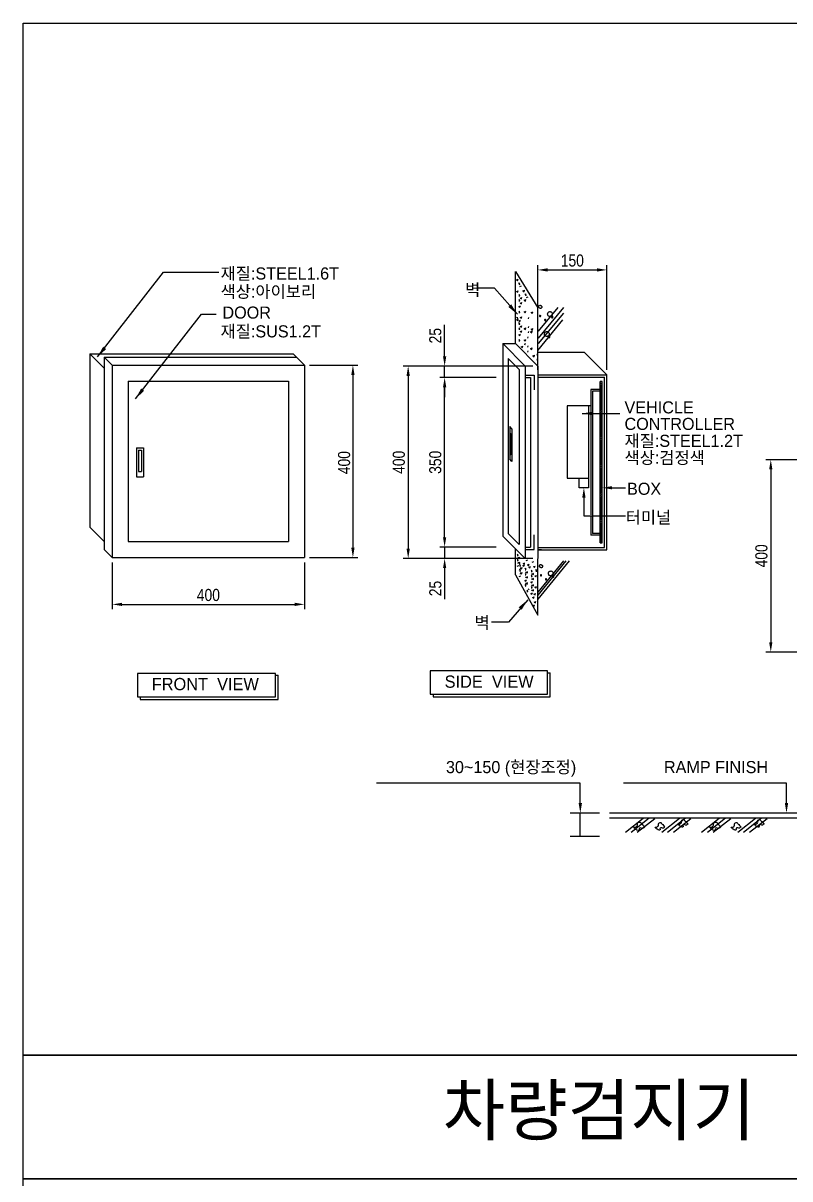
# Model space of a CAD drawing. Header units: millimetres. Extents: x 29838256 to 30236675, y -914750 to -833241.
# Drawn here: x 29849747 to 29857375, y -860019 to -848529 of the extents above; entities that cross this region are included whole.
import ezdxf
from ezdxf.enums import TextEntityAlignment as Align

# ---------------------------------------------------------------- set-up
doc = ezdxf.new("R2010")
doc.units = ezdxf.units.MM
doc.header["$LTSCALE"] = 600
doc.header["$MEASUREMENT"] = 0
for name, color, linetype in [('DR SYM', 6, 'CONTINUOUS'), ('PARKING', 7, 'CONTINUOUS'), ('주차관제', 2, 'CONTINUOUS')]:
    doc.layers.add(name, color=color, linetype=linetype)
doc.styles.add('1', font='HANDotum.ttf')
doc.styles.add('GHD', font='swissc.ttf')
doc.styles.add('IBS', font='malgun_0.ttf')

# ---------------------------------------------------------------- blocks, each defined once
blk = doc.blocks.new('a4q345')
at = {"layer": '주차관제'}
for points in [[(1611711, -29134), (1629092, -29134), (1629092, -44653), (1611711, -44653)], [(1611711, -44653), (1629092, -44653), (1629092, -46515), (1611711, -46515)]]:
    blk.add_lwpolyline(points, close=True, dxfattribs=at)

msp = doc.modelspace()

# ---------------------------------------------------------------- linework, layer by layer
at = {"layer": 'DR SYM', "color": 0}
for p, q in [((29850487.9, -851847.4), (29851142.5, -851005.5)), ((29851142.5, -851005.5), (29851695, -851005.5)), ((29854644.4, -850999.1), (29854867.4, -851359.1)), ((29854644.4, -851715.5), (29854644.4, -850999.1)), ((29854867.4, -851976.3), (29854867.4, -850933.6)), ((29854964.7, -850982.3), (29855457.5, -850982.3)), ((29855554.7, -851976.3), (29855554.7, -850933.6)), ((29854654.7, -851081.7), (29854671.2, -851075.3)), ((29854654.7, -851081.7), (29854666.4, -851089.6)), ((29854666.4, -851089.6), (29854671.2, -851075.3)), ((29854677.4, -851119.4), (29854684.4, -851111.1)), ((29854677.4, -851125), (29854687.2, -851125.9)), ((29854687.2, -851125.9), (29854684.4, -851111.1)), ((29854438.1, -851164.6), (29854270.9, -851164.6)), ((29854663.9, -851423.6), (29854438.1, -851164.6)), ((29854656.9, -851196), (29854673.4, -851189.7)), ((29854656.9, -851196), (29854668.6, -851203.9)), ((29854668.6, -851203.9), (29854673.4, -851189.7)), ((29854679.6, -851233.8), (29854686.7, -851225.4)), ((29854679.6, -851239.3), (29854689.4, -851240.2)), ((29854689.4, -851240.2), (29854686.6, -851225.4)), ((29854689.9, -851148), (29854706.4, -851141.6)), ((29854718.5, -851191.6), (29854735, -851185.3)), ((29854718.5, -851191.6), (29854730.2, -851199.5)), ((29854730.2, -851199.5), (29854735, -851185.3)), ((29854741.2, -851229.4), (29854748.2, -851221)), ((29854741.2, -851234.9), (29854751, -851235.8)), ((29854751, -851235.8), (29854748.2, -851221)), ((29854677.5, -851345.6), (29854694, -851339.3)), ((29854677.5, -851345.6), (29854689.2, -851353.5)), ((29854679.6, -851283.8), (29854686.7, -851275.5)), ((29854679.6, -851289.4), (29854689.4, -851290.2)), ((29854689.4, -851290.2), (29854686.6, -851275.5)), ((29854689.2, -851353.5), (29854694, -851339.3)), ((29854692.1, -851262.3), (29854708.6, -851256)), ((29854692.1, -851262.3), (29854703.8, -851270.2)), ((29854692.1, -851312.4), (29854708.6, -851306)), ((29854692.1, -851312.4), (29854703.8, -851320.3)), ((29854703.8, -851270.2), (29854708.6, -851256)), ((29854703.8, -851320.3), (29854708.6, -851306)), ((29854732, -851284.4), (29854748.5, -851278.1)), ((29854732, -851284.4), (29854743.7, -851292.3)), ((29854743.7, -851292.3), (29854748.5, -851278.1)), ((29854753.7, -851257.9), (29854770.2, -851251.6)), ((29850866.1, -852263), (29851520.6, -851421.2)), ((29851520.6, -851421.2), (29851668.8, -851421.2)), ((29854658.3, -851460.7), (29854665.4, -851452.3)), ((29854668.1, -851467.1), (29854665.4, -851452.3)), ((29854678.3, -851399.5), (29854685.3, -851391.1)), ((29854678.3, -851405.1), (29854688, -851405.9)), ((29854688, -851405.9), (29854685.3, -851391.2)), ((29854692.1, -851455.3), (29854708.6, -851448.9)), ((29854692.1, -851455.3), (29854703.8, -851463.2)), ((29854703.8, -851463.2), (29854708.6, -851448.9)), ((29854730.7, -851400.1), (29854747.2, -851393.8)), ((29854730.7, -851400.1), (29854742.4, -851408)), ((29854742.4, -851408), (29854747.2, -851393.8)), ((29854774.3, -851469.6), (29854779, -851455.3)), ((29854801.1, -851406.5), (29854817.6, -851400.2)), ((29854801.1, -851406.5), (29854812.8, -851414.4)), ((29854812.8, -851414.4), (29854817.6, -851400.2)), ((29854867.4, -851938.6), (29854867.4, -851359.1)), ((29855123.6, -851357.6), (29854872.5, -851661.6)), ((29855066.8, -851357.6), (29854872.5, -851592.2)), ((29855123.6, -851411.4), (29854872.5, -851715.3)), ((29853940.5, -851841.4), (29853940.5, -851528.6)), ((29854656.9, -851477.4), (29854673.4, -851471.1)), ((29854656.9, -851477.4), (29854668.6, -851485.3)), ((29854668.6, -851485.4), (29854673.4, -851471.1)), ((29854677.5, -851488.5), (29854694, -851482.2)), ((29854677.5, -851488.5), (29854689.2, -851496.4)), ((29854679.6, -851515.2), (29854686.7, -851506.8)), ((29854679.6, -851520.8), (29854689.4, -851521.6)), ((29854679.6, -851565.3), (29854686.7, -851556.9)), ((29854679.6, -851570.8), (29854689.4, -851571.7)), ((29854689.4, -851521.6), (29854686.6, -851506.9)), ((29854689.4, -851571.7), (29854686.6, -851556.9)), ((29854689.2, -851496.4), (29854694, -851482.2)), ((29854692.1, -851543.7), (29854708.6, -851537.4)), ((29854692.1, -851543.7), (29854703.8, -851551.6)), ((29854703.8, -851551.6), (29854708.6, -851537.4)), ((29854732, -851565.9), (29854748.5, -851559.5)), ((29854732, -851565.9), (29854743.7, -851573.8)), ((29854743.7, -851573.8), (29854748.5, -851559.5)), ((29854774.3, -851558), (29854779, -851543.8)), ((29854802.5, -851572.3), (29854819, -851565.9)), ((29854802.5, -851572.3), (29854814.2, -851580.2)), ((29854814.2, -851580.2), (29854819, -851565.9)), ((29855114, -851478.6), (29854862.9, -851782.6)), ((29854677.5, -851627), (29854694, -851620.7)), ((29854677.5, -851627), (29854689.2, -851634.9)), ((29854678.3, -851680.9), (29854685.3, -851672.6)), ((29854678.3, -851686.5), (29854688, -851687.4)), ((29854688, -851687.4), (29854685.3, -851672.6)), ((29854689.2, -851634.9), (29854694, -851620.7)), ((29854692.1, -851593.8), (29854708.6, -851587.5)), ((29854692.1, -851593.8), (29854703.8, -851601.7)), ((29854703.8, -851601.7), (29854708.6, -851587.5)), ((29854730.7, -851681.5), (29854747.2, -851675.2)), ((29854730.7, -851681.5), (29854742.4, -851689.4)), ((29854742.4, -851689.5), (29854747.2, -851675.2)), ((29854767.9, -851661.6), (29854772.6, -851647.4)), ((29854774.3, -851608.1), (29854779, -851593.9)), ((29854794.7, -851598.6), (29854811.2, -851592.2)), ((29854794.7, -851598.6), (29854806.4, -851606.5)), ((29854806.4, -851606.5), (29854811.2, -851592.2)), ((29854519.1, -851715.5), (29854519.1, -853628.2)), ((29854519.1, -851715.5), (29854644.4, -851715.5)), ((29854742.2, -851938.6), (29854519.1, -851715.5)), ((29854867.4, -851938.6), (29854644.4, -851715.5)), ((29854701.9, -851745.6), (29854718.4, -851739.2)), ((29854701.9, -851745.6), (29854713.6, -851753.5)), ((29854713.6, -851753.5), (29854718.4, -851739.2)), ((29854739, -851725.7), (29854743.8, -851711.4)), ((29854767.9, -851750.1), (29854772.6, -851735.9)), ((29854767.9, -851800.2), (29854772.6, -851785.9)), ((29854796.1, -851764.3), (29854812.5, -851758)), ((29854796.1, -851764.3), (29854807.8, -851772.2)), ((29854807.8, -851772.2), (29854812.5, -851758)), ((29855331.7, -851801.9), (29854867.4, -851801.9)), ((29855554.7, -852024.9), (29855331.7, -851801.9)), ((29850410.8, -851816.3), (29850410.8, -853538.7)), ((29850554, -851959.5), (29850410.8, -851816.3)), ((29850410.8, -851816.3), (29852433.1, -851816.3)), ((29850554, -851849.9), (29850554, -853762.6)), ((29850633.9, -851929.8), (29850554, -851849.9)), ((29850554, -851849.9), (29852466.7, -851849.9)), ((29850633.9, -851929.8), (29852546.6, -851929.8)), ((29850633.9, -851929.8), (29850633.9, -853842.5)), ((29852546.6, -851929.8), (29852433.1, -851816.3)), ((29852546.6, -851929.8), (29852546.6, -853842.5)), ((29852595.2, -851929.8), (29853076.6, -851929.8)), ((29854572.1, -851862.2), (29854572.1, -853601.8)), ((29854682.2, -851972.3), (29854572.1, -851862.2)), ((29854818.5, -851838), (29854835, -851831.6)), ((29854818.5, -851838), (29854830.2, -851845.9)), ((29854830.2, -851845.9), (29854835, -851831.6)), ((29854860.7, -851830.1), (29854865.5, -851815.9)), ((29854860.7, -851880.2), (29854865.5, -851865.9)), ((29853028, -852027), (29853028, -853745.2)), ((29854770.2, -851938.6), (29853529.2, -851938.6)), ((29853577.8, -852035.8), (29853577.8, -853754)), ((29854818.8, -851938.6), (29853891.8, -851938.6)), ((29853940.5, -852052.4), (29853940.5, -851938.6)), ((29854682.2, -851972.3), (29854682.2, -853711.9)), ((29854742.2, -851938.6), (29854742.2, -853851.3)), ((29854742.2, -852028.9), (29854829.8, -852028.9)), ((29854829.8, -852028.9), (29854829.8, -852174.2)), ((29854867.4, -851938.6), (29854867.4, -853851.3)), ((29854867.4, -852024.9), (29855554.7, -852024.9)), ((29854867.4, -852024.9), (29854903.1, -852024.9)), ((29855554.7, -853764.9), (29855554.7, -852024.9)), ((29850793.3, -852089.2), (29850793.3, -853683.1)), ((29850793.3, -852089.2), (29852387.2, -852089.2)), ((29852387.2, -852089.2), (29852387.2, -853683.1)), ((29854453.2, -852052.4), (29853891.8, -852052.4)), ((29854453.2, -852052.4), (29853891.8, -852052.4)), ((29853940.5, -853640.2), (29853940.5, -852149.7)), ((29853940.5, -852149.7), (29853940.5, -852246.9)), ((29854742.2, -852052.4), (29854795.4, -852052.4)), ((29854795.4, -852052.4), (29854795.4, -853737.4)), ((29854867.4, -852047.7), (29855532, -852047.7)), ((29854867.4, -852047.7), (29855532, -852047.7)), ((29855486.4, -853696.6), (29855486.4, -852093.2)), ((29855509.2, -852093.2), (29855486.4, -852093.2)), ((29855486.4, -852102.8), (29855496, -852093.2)), ((29855486.4, -852123), (29855509.2, -852100.2)), ((29855486.4, -852143.1), (29855509.2, -852120.3)), ((29855486.4, -852163.2), (29855509.2, -852140.4)), ((29855509.2, -853696.6), (29855509.2, -852093.2)), ((29855532, -853742.2), (29855532, -852047.7)), ((29855394.1, -852170.8), (29855394.1, -853418.5)), ((29855486.4, -852170.8), (29855394.1, -852170.8)), ((29855410, -852186.8), (29855410, -853603.1)), ((29855486.4, -852186.8), (29855410, -852186.8)), ((29855486.4, -852183.3), (29855509.2, -852160.6)), ((29855486.4, -852203.5), (29855509.2, -852180.7)), ((29855486.4, -852223.6), (29855509.2, -852200.8)), ((29855486.4, -852243.7), (29855509.2, -852220.9)), ((29855486.4, -852263.8), (29855509.2, -852241.1)), ((29855486.4, -852284), (29855509.2, -852261.2)), ((29855160.9, -852332.5), (29855160.9, -853051.3)), ((29855394.1, -852332.5), (29855160.9, -852332.5)), ((29855371.3, -852332.5), (29855371.3, -853051.3)), ((29855486.4, -852304.1), (29855509.2, -852281.3)), ((29855486.4, -852324.2), (29855509.2, -852301.4)), ((29855486.4, -852344.3), (29855509.2, -852321.6)), ((29855486.4, -852364.5), (29855509.2, -852341.7)), ((29855486.4, -852384.6), (29855509.2, -852361.8)), ((29855486.4, -852404.7), (29855509.2, -852382)), ((29855307.8, -852409.8), (29855682.2, -852409.8)), ((29855405, -852409.8), (29855641.9, -852409.8)), ((29855486.4, -852424.8), (29855509.2, -852402.1)), ((29855486.4, -852445), (29855509.2, -852422.2)), ((29855486.4, -852465.1), (29855509.2, -852442.3)), ((29855486.4, -852485.2), (29855509.2, -852462.5)), ((29855486.4, -852505.4), (29855509.2, -852482.6)), ((29855486.4, -852525.5), (29855509.2, -852502.7)), ((29854609, -852561.7), (29854587.6, -852540.3)), ((29854587.6, -852540.3), (29854587.6, -852864.9)), ((29854603.4, -852617.1), (29854594.6, -852608.3)), ((29854594.6, -852608.3), (29854594.6, -852813.1)), ((29854603.4, -852617.1), (29854603.4, -852821.8)), ((29854609, -852561.7), (29854609, -852886.3)), ((29855486.4, -852545.6), (29855509.2, -852522.8)), ((29855486.4, -852565.7), (29855509.2, -852543)), ((29855486.4, -852585.9), (29855509.2, -852563.1)), ((29855486.4, -852606), (29855509.2, -852583.2)), ((29855486.4, -852626.1), (29855509.2, -852603.3)), ((29855486.4, -852646.2), (29855509.2, -852623.5)), ((29855486.4, -852666.4), (29855509.2, -852643.6)), ((29855486.4, -852686.5), (29855509.2, -852663.7)), ((29855486.4, -852706.6), (29855509.2, -852683.8)), ((29855486.4, -852726.7), (29855509.2, -852704)), ((29855486.4, -852746.9), (29855509.2, -852724.1)), ((29850874.5, -852750.7), (29850943.1, -852750.7)), ((29850874.5, -852750.7), (29850874.5, -853038)), ((29850893.4, -852774.9), (29850924.1, -852774.9)), ((29850893.4, -852774.9), (29850893.4, -852986.7)), ((29850924.1, -852774.9), (29850924.1, -852986.7)), ((29850943.1, -852750.7), (29850943.1, -853038)), ((29854603.4, -852821.8), (29854594.6, -852813.1)), ((29855486.4, -852767), (29855509.2, -852744.2)), ((29855486.4, -852787.1), (29855509.2, -852764.3)), ((29855486.4, -852807.2), (29855509.2, -852784.5)), ((29855486.4, -852827.4), (29855509.2, -852804.6)), ((29855486.4, -852847.5), (29855509.2, -852824.7)), ((29855486.4, -852867.6), (29855509.2, -852844.8)), ((29854609, -852886.3), (29854587.6, -852864.9)), ((29855486.4, -852887.7), (29855509.2, -852865)), ((29855486.4, -852907.9), (29855509.2, -852885.1)), ((29855486.4, -852928), (29855509.2, -852905.2)), ((29855486.4, -852948.1), (29855509.2, -852925.4)), ((29855486.4, -852968.2), (29855509.2, -852945.5)), ((29858377.4, -852869), (29857136.4, -852869)), ((29850874.5, -853038), (29850943.1, -853038)), ((29850893.4, -852986.7), (29850924.1, -852986.7)), ((29855160.9, -853051.3), (29855371.3, -853051.3)), ((29855486.4, -852988.4), (29855509.2, -852965.6)), ((29855486.4, -853008.5), (29855509.2, -852985.7)), ((29855486.4, -853028.6), (29855509.2, -853005.9)), ((29855486.4, -853048.8), (29855509.2, -853026)), ((29855486.4, -853068.9), (29855509.2, -853046.1)), ((29855486.4, -853089), (29855509.2, -853066.2)), ((29857185.1, -852966.2), (29857185.1, -854684.4)), ((29855486.4, -853109.1), (29855509.2, -853086.4)), ((29855486.4, -853129.3), (29855509.2, -853106.5)), ((29855486.4, -853149.4), (29855509.2, -853126.6)), ((29855486.4, -853169.5), (29855509.2, -853146.7)), ((29855486.4, -853189.6), (29855509.2, -853166.9)), ((29855486.4, -853209.8), (29855509.2, -853187)), ((29855606.4, -853148.5), (29855739.5, -853148.5)), ((29855326, -853245.6), (29855326, -853428.6)), ((29855486.4, -853229.9), (29855509.2, -853207.1)), ((29855486.4, -853250), (29855509.2, -853227.2)), ((29855486.4, -853270.1), (29855509.2, -853247.4)), ((29855486.4, -853290.3), (29855509.2, -853267.5)), ((29855486.4, -853310.4), (29855509.2, -853287.6)), ((29855486.4, -853330.5), (29855509.2, -853307.7)), ((29855486.4, -853350.6), (29855509.2, -853327.9)), ((29855486.4, -853370.8), (29855509.2, -853348)), ((29855486.4, -853390.9), (29855509.2, -853368.1)), ((29855486.4, -853411), (29855509.2, -853388.3)), ((29855486.4, -853431.1), (29855509.2, -853408.4)), ((29850554, -853681.9), (29850410.8, -853538.7)), ((29855326, -853428.6), (29855738.9, -853428.6)), ((29855394.1, -853435.6), (29855394.1, -853619)), ((29855486.4, -853451.3), (29855509.2, -853428.5)), ((29855486.4, -853471.4), (29855509.2, -853448.6)), ((29855486.4, -853491.5), (29855509.2, -853468.8)), ((29855486.4, -853511.7), (29855509.2, -853488.9)), ((29855486.4, -853531.8), (29855509.2, -853509)), ((29855486.4, -853551.9), (29855509.2, -853529.1)), ((29853940.5, -853641.2), (29853940.5, -853545)), ((29854742.2, -853851.3), (29854519.1, -853628.2)), ((29854682.2, -853711.9), (29854572.1, -853601.8)), ((29854829.8, -853761), (29854829.8, -853615.7)), ((29855486.4, -853619), (29855394.1, -853619)), ((29855486.4, -853603.1), (29855410, -853603.1)), ((29855486.4, -853572), (29855509.2, -853549.3)), ((29855486.4, -853592.2), (29855509.2, -853569.4)), ((29855486.4, -853612.3), (29855509.2, -853589.5)), ((29855486.4, -853632.4), (29855509.2, -853609.6)), ((29855486.4, -853652.5), (29855509.2, -853629.8)), ((29855486.4, -853672.7), (29855509.2, -853649.9)), ((29850633.9, -853842.5), (29850554, -853762.6)), ((29850793.3, -853683.1), (29852387.2, -853683.1)), ((29854453.2, -853737.4), (29853891.8, -853737.4)), ((29854453.7, -853737.4), (29853892.4, -853737.4)), ((29853940.5, -853737.4), (29853940.5, -853851.3)), ((29854644.4, -854013.9), (29854644.4, -853753.5)), ((29854742.2, -853737.4), (29854795.4, -853737.4)), ((29854742.2, -853761), (29854829.8, -853761)), ((29854867.4, -853742.2), (29855532, -853742.2)), ((29854867.4, -853764.9), (29855554.7, -853764.9)), ((29854903.1, -853764.9), (29854867.4, -853764.9)), ((29855486.4, -853692.8), (29855509.2, -853670)), ((29855486.4, -853696.6), (29855509.2, -853696.6)), ((29855502.7, -853696.6), (29855509.2, -853690.1)), ((29850633.9, -853842.5), (29852546.6, -853842.5)), ((29852595.2, -853842.5), (29853076.6, -853842.5)), ((29854770.2, -853851.3), (29853529.2, -853851.3)), ((29854819.3, -853851.3), (29853892.4, -853851.3)), ((29854662.9, -853815.5), (29854669.9, -853807.1)), ((29854662.9, -853821), (29854672.7, -853821.9)), ((29854662.9, -853865.5), (29854669.9, -853857.2)), ((29854662.9, -853871.1), (29854672.7, -853871.9)), ((29854672.7, -853821.9), (29854669.9, -853807.1)), ((29854672.7, -853871.9), (29854669.9, -853857.2)), ((29854672.2, -853851.9), (29854676.9, -853837.7)), ((29854675.4, -853844), (29854691.9, -853837.7)), ((29854675.4, -853844), (29854687.1, -853851.9)), ((29854750.4, -853871.6), (29854766.9, -853865.3)), ((29854810.2, -853889), (29854826.7, -853882.7)), ((29855179.7, -853875.6), (29854867, -854256.9)), ((29855147.3, -853875.6), (29854867, -854217.3)), ((29855122.8, -853875.6), (29854867, -854187.5)), ((29854867.4, -854415), (29854867.4, -853855.7)), ((29850633.9, -853891.1), (29850633.9, -854356.3)), ((29852546.6, -853891.1), (29852546.6, -854356.3)), ((29853940.5, -853947.5), (29853940.5, -854256.8)), ((29854660.8, -853927.3), (29854677.3, -853921)), ((29854672.2, -853902), (29854676.9, -853887.7)), ((29854675.4, -853894.1), (29854691.9, -853887.7)), ((29854675.4, -853894.1), (29854687.1, -853902)), ((29854685.3, -853920.1), (29854692.4, -853911.7)), ((29854685.3, -853925.6), (29854695.1, -853926.5)), ((29854685.3, -853970.1), (29854692.4, -853961.8)), ((29854685.3, -853975.7), (29854695.1, -853976.5)), ((29854695.1, -853926.5), (29854692.4, -853911.7)), ((29854695.1, -853976.5), (29854692.4, -853961.8)), ((29854694.6, -853956.5), (29854699.4, -853942.3)), ((29854694.6, -854006.5), (29854699.4, -853992.3)), ((29854697.8, -853948.6), (29854714.3, -853942.2)), ((29854697.8, -853948.6), (29854709.5, -853956.5)), ((29854697.8, -853998.6), (29854714.3, -853992.3)), ((29854717.4, -853919.6), (29854733.9, -853913.3)), ((29854717.4, -853919.6), (29854729.1, -853927.5)), ((29854722.4, -853899.7), (29854738.9, -853893.4)), ((29854722.4, -853899.7), (29854734.1, -853907.6)), ((29854729.1, -853927.5), (29854733.9, -853913.3)), ((29854740.1, -853957.4), (29854747.2, -853949)), ((29854740.1, -853963), (29854749.9, -853963.8)), ((29854749.9, -853963.8), (29854747.2, -853949)), ((29854749.4, -853993.8), (29854754.2, -853979.6)), ((29854752.6, -853985.9), (29854769.1, -853979.6)), ((29854752.6, -853985.9), (29854764.3, -853993.8)), ((29854764.1, -853915.2), (29854780.6, -853908.9)), ((29854764.1, -853915.2), (29854775.8, -853923.1)), ((29854775.8, -853923.2), (29854780.6, -853908.9)), ((29854777.2, -853937.1), (29854793.7, -853930.7)), ((29854777.2, -853937.1), (29854788.9, -853945)), ((29854788.9, -853945), (29854793.7, -853930.7)), ((29854799.9, -853974.8), (29854806.9, -853966.5)), ((29854799.9, -853980.4), (29854809.7, -853981.2)), ((29854809.7, -853981.2), (29854806.9, -853966.5)), ((29854809.2, -854011.3), (29854813.9, -853997)), ((29854812.4, -854003.4), (29854828.9, -853997)), ((29854823.9, -853932.7), (29854840.3, -853926.3)), ((29854823.9, -853932.7), (29854835.6, -853940.6)), ((29854835.6, -853940.6), (29854840.3, -853926.3)), ((29854846.6, -853970.4), (29854853.6, -853962.1)), ((29854846.6, -853976), (29854856.3, -853976.8)), ((29854856.3, -853976.9), (29854853.6, -853962.1)), ((29854644.4, -854013.9), (29854867.4, -854415)), ((29854683.2, -854031.9), (29854699.7, -854025.5)), ((29854697.8, -853998.6), (29854709.5, -854006.5)), ((29854738, -854069.2), (29854754.5, -854062.9)), ((29854738, -854069.2), (29854749.7, -854077.1)), ((29854740.1, -854007.5), (29854747.2, -853999.1)), ((29854740.1, -854013), (29854749.9, -854013.9)), ((29854740.1, -854119.4), (29854747.2, -854111)), ((29854749.9, -854013.9), (29854747.2, -853999.1)), ((29854749.9, -854125.8), (29854747.2, -854111)), ((29854749.4, -854043.9), (29854754.2, -854029.7)), ((29854749.4, -854105.8), (29854754.2, -854091.5)), ((29854749.7, -854077.1), (29854754.5, -854062.9)), ((29854752.6, -854036), (29854769.1, -854029.7)), ((29854752.6, -854036), (29854764.3, -854043.9)), ((29854752.6, -854097.9), (29854769.1, -854091.5)), ((29854752.6, -854097.9), (29854764.3, -854105.8)), ((29854797.8, -854086.7), (29854814.3, -854080.3)), ((29854797.8, -854086.7), (29854809.5, -854094.6)), ((29854799.9, -854024.9), (29854806.9, -854016.5)), ((29854799.9, -854030.4), (29854809.7, -854031.3)), ((29854809.7, -854031.3), (29854806.9, -854016.5)), ((29854809.2, -854061.3), (29854813.9, -854047.1)), ((29854809.2, -854123.2), (29854813.9, -854109)), ((29854809.5, -854094.6), (29854814.3, -854080.3)), ((29854812.4, -854003.4), (29854824.1, -854011.3)), ((29854812.4, -854053.4), (29854828.9, -854047.1)), ((29854812.4, -854053.4), (29854824.1, -854061.3)), ((29854812.4, -854115.3), (29854828.9, -854109)), ((29854837.4, -854025.5), (29854853.9, -854019.2)), ((29854837.4, -854025.5), (29854849.1, -854033.4)), ((29854849.1, -854033.4), (29854853.9, -854019.2)), ((29854740.1, -854124.9), (29854749.9, -854125.8)), ((29854757.6, -854174.2), (29854764.6, -854165.8)), ((29854757.6, -854179.7), (29854767.3, -854180.6)), ((29854767.3, -854180.6), (29854764.6, -854165.8)), ((29854770.1, -854152.6), (29854781.8, -854160.5)), ((29854797.8, -854198.6), (29854814.3, -854192.3)), ((29854797.8, -854198.6), (29854809.5, -854206.5)), ((29854799.9, -854136.8), (29854806.9, -854128.5)), ((29854799.9, -854142.4), (29854809.7, -854143.2)), ((29854809.7, -854143.2), (29854806.9, -854128.5)), ((29854809.2, -854173.3), (29854813.9, -854159)), ((29854809.5, -854206.5), (29854814.3, -854192.3)), ((29854812.4, -854115.3), (29854824.1, -854123.2)), ((29854812.4, -854165.3), (29854828.9, -854159)), ((29854812.4, -854165.3), (29854824.1, -854173.3)), ((29854829.4, -854204.6), (29854845.9, -854198.3)), ((29854829.4, -854204.6), (29854841.2, -854212.5)), ((29854837.4, -854137.4), (29854853.9, -854131.1)), ((29854837.4, -854137.4), (29854849.1, -854145.3)), ((29854841.2, -854212.5), (29854845.9, -854198.3)), ((29854849.1, -854145.3), (29854853.9, -854131.1)), ((29850731.1, -854307.6), (29852449.3, -854307.6)), ((29854767, -854262.7), (29854574.5, -854483.4)), ((29854814.8, -854237.8), (29854831.3, -854231.5)), ((29854814.8, -854237.8), (29854826.5, -854245.7)), ((29854817.7, -854319.2), (29854834.2, -854312.9)), ((29854817.7, -854319.2), (29854829.4, -854327.1)), ((29854826.5, -854245.7), (29854831.3, -854231.5)), ((29854829.4, -854327.1), (29854834.2, -854312.9)), ((29854832.4, -854286), (29854848.9, -854279.7)), ((29854832.4, -854286), (29854844.1, -854293.9)), ((29854844.1, -854293.9), (29854848.8, -854279.7)), ((29854574.5, -854483.4), (29854407.4, -854483.4)), ((29858377.4, -854781.7), (29857136.4, -854781.7)), ((29850884, -854993.5), (29850884, -855226.3)), ((29852256.3, -854993.5), (29850884, -854993.5)), ((29852256.3, -855226.3), (29852256.3, -854993.5)), ((29852256.3, -855011.9), (29852282.8, -855011.9)), ((29852282.8, -855252.8), (29852282.8, -855011.9)), ((29853798.2, -854969.1), (29853798.2, -855201.9)), ((29854963.1, -854969.1), (29853798.2, -854969.1)), ((29854963.1, -855201.9), (29854963.1, -854969.1)), ((29854963.1, -854987.5), (29854989.6, -854987.5)), ((29854989.6, -855228.4), (29854989.6, -854987.5)), ((29850884, -855226.3), (29852256.3, -855226.3)), ((29850910.6, -855226.3), (29850910.6, -855252.8)), ((29850910.6, -855252.8), (29852282.8, -855252.8)), ((29853798.2, -855201.9), (29854963.1, -855201.9)), ((29853824.8, -855201.9), (29853824.8, -855228.4)), ((29853824.8, -855228.4), (29854989.6, -855228.4)), ((29855107.3, -856085.1), (29853261.4, -856085.1)), ((29855290.2, -856085.1), (29855107.3, -856085.1)), ((29855290.2, -856281), (29855290.2, -856085.1)), ((29857158.7, -856085.1), (29855719.6, -856085.1)), ((29857341.7, -856085.1), (29857158.7, -856085.1)), ((29857341.7, -856281), (29857341.7, -856085.1)), ((29855480.1, -856382.8), (29855188.5, -856382.8)), ((29855290.2, -856616), (29855290.2, -856382.8)), ((29858474.7, -856382.8), (29855581.8, -856382.8)), ((29858093.8, -856431.9), (29855581.8, -856431.9)), ((29855740.1, -856573), (29855916.1, -856434.4)), ((29855797.1, -856573), (29855976.4, -856431.5)), ((29855855.9, -856573), (29856030.2, -856435.9)), ((29856100.5, -856573), (29856276.5, -856434.4)), ((29856157.5, -856573), (29856336.8, -856431.5)), ((29856216.3, -856573), (29856390.6, -856435.9)), ((29856497.3, -856573), (29856673.2, -856434.4)), ((29856554.3, -856573), (29856733.6, -856431.5)), ((29856613.1, -856573), (29856787.3, -856435.9)), ((29856857.7, -856573), (29857033.6, -856434.4)), ((29856914.7, -856573), (29857094, -856431.5)), ((29856973.5, -856573), (29857147.7, -856435.9)), ((29855480.1, -856616), (29855188.5, -856616))]:
    msp.add_line(p, q, dxfattribs=at)
msp.add_lwpolyline([(29855280.6, -853051.3), (29855371.5, -853051.3), (29855371.5, -853148.3), (29855280.6, -853148.3)], close=True, dxfattribs=at)
for points in [[(29855820.4, -856523.7, 0.1343818), (29855840, -856522, 0.138661), (29855855.4, -856510.8, 0.2633314), (29855858.2, -856492.6, -0.3332114), (29855862.4, -856478.1, -0.1283041), (29855878.6, -856471.4, -0.2324022), (29855888.2, -856474.6, -0.0094565), (29855894.1, -856480.6, -0.0042316), (29855906.9, -856494.5, -0.0064552), (29855925.2, -856515.1, -0.0278188), (29855929.1, -856520.2, -0.3612111), (29855928.8, -856523.2, -0.0614472), (29855916.2, -856533, -0.3124639), (29855895.2, -856531.7, 0.3938007), (29855877.6, -856533, 0.3816979), (29855877.5, -856545.3, -0.5037493), (29855875.3, -856555.3, -0.1766442), (29855865.7, -856555.9, -0.0655959), (29855842.6, -856545.9, -0.0613493), (29855830.1, -856536.2, -0.0608587), (29855820.4, -856523.7)], [(29856034.4, -856523.1, 0.1343818), (29856051.5, -856521.6, 0.138661), (29856065, -856511.8, 0.2633314), (29856067.5, -856495.9, -0.3332114), (29856071.2, -856483.2, -0.1283041), (29856085.4, -856477.3, -0.2324022), (29856093.7, -856480.1, -0.0094565), (29856098.9, -856485.4, -0.0042316), (29856110.1, -856497.5, -0.0064552), (29856126.1, -856515.6, -0.0278188), (29856129.5, -856520, -0.3612111), (29856129.3, -856522.7, -0.0614472), (29856118.2, -856531.3, -0.3124639), (29856099.8, -856530, 0.3938007), (29856084.5, -856531.3, 0.3816979), (29856084.4, -856542, -0.5037493), (29856082.4, -856550.7, -0.1766442), (29856074, -856551.3, -0.0655959), (29856053.8, -856542.5, -0.0613493), (29856042.9, -856534, -0.0608587), (29856034.4, -856523.1)], [(29856263.9, -856493.2, 0.1343818), (29856281, -856491.8, 0.138661), (29856294.6, -856481.9, 0.2633314), (29856297, -856466, -0.3332114), (29856300.7, -856453.3, -0.1283041), (29856314.9, -856447.5, -0.2324022), (29856323.2, -856450.2, -0.0094565), (29856328.4, -856455.5, -0.0042316), (29856339.6, -856467.6, -0.0064552), (29856355.6, -856485.7, -0.0278188), (29856359, -856490.1, -0.3612111), (29856358.8, -856492.8, -0.0614472), (29856347.8, -856501.4, -0.3124639), (29856329.3, -856500.2, 0.3938007), (29856314, -856501.4, 0.3816979), (29856313.9, -856512.1, -0.5037493), (29856311.9, -856520.8, -0.1766442), (29856303.5, -856521.4, -0.0655959), (29856283.3, -856512.6, -0.0613493), (29856272.4, -856504.2, -0.0608587), (29856263.9, -856493.2)], [(29856577.5, -856523.7, 0.1343818), (29856597.1, -856522, 0.138661), (29856612.6, -856510.8, 0.2633314), (29856615.4, -856492.6, -0.3332114), (29856619.6, -856478.1, -0.1283041), (29856635.8, -856471.4, -0.2324022), (29856645.3, -856474.6, -0.0094565), (29856651.2, -856480.6, -0.0042316), (29856664, -856494.5, -0.0064552), (29856682.4, -856515.1, -0.0278188), (29856686.3, -856520.2, -0.3612111), (29856686, -856523.2, -0.0614472), (29856673.4, -856533, -0.3124639), (29856652.4, -856531.7, 0.3938007), (29856634.8, -856533, 0.3816979), (29856634.7, -856545.3, -0.5037493), (29856632.5, -856555.3, -0.1766442), (29856622.9, -856555.9, -0.0655959), (29856599.7, -856545.9, -0.0613493), (29856587.3, -856536.2, -0.0608587), (29856577.5, -856523.7)], [(29856791.5, -856523.1, 0.1343818), (29856808.7, -856521.6, 0.138661), (29856822.2, -856511.8, 0.2633314), (29856824.7, -856495.9, -0.3332114), (29856828.4, -856483.2, -0.1283041), (29856842.5, -856477.3, -0.2324022), (29856850.9, -856480.1, -0.0094565), (29856856, -856485.4, -0.0042316), (29856867.2, -856497.5, -0.0064552), (29856883.3, -856515.6, -0.0278188), (29856886.7, -856520, -0.3612111), (29856886.4, -856522.7, -0.0614472), (29856875.4, -856531.3, -0.3124639), (29856857, -856530, 0.3938007), (29856841.7, -856531.3, 0.3816979), (29856841.5, -856542, -0.5037493), (29856839.6, -856550.7, -0.1766442), (29856831.2, -856551.3, -0.0655959), (29856811, -856542.5, -0.0613493), (29856800.1, -856534, -0.0608587), (29856791.5, -856523.1)], [(29857021, -856493.2, 0.1343818), (29857038.2, -856491.8, 0.138661), (29857051.7, -856481.9, 0.2633314), (29857054.2, -856466, -0.3332114), (29857057.9, -856453.3, -0.1283041), (29857072, -856447.5, -0.2324022), (29857080.4, -856450.2, -0.0094565), (29857085.5, -856455.5, -0.0042316), (29857096.7, -856467.6, -0.0064552), (29857112.8, -856485.7, -0.0278188), (29857116.2, -856490.1, -0.3612111), (29857115.9, -856492.8, -0.0614472), (29857104.9, -856501.4, -0.3124639), (29857086.5, -856500.2, 0.3938007), (29857071.2, -856501.4, 0.3816979), (29857071, -856512.1, -0.5037493), (29857069.1, -856520.8, -0.1766442), (29857060.7, -856521.4, -0.0655959), (29857040.5, -856512.6, -0.0613493), (29857029.6, -856504.2, -0.0608587), (29857021, -856493.2)]]:
    msp.add_lwpolyline(points, format="xyb", dxfattribs=at)
for centre, radius, start, end in [((29854880.3, -851346.8), 7.92, 167.86534, 200.85356), ((29854880.3, -851346.8), 7.92, 134.87713, 167.86534), ((29854886.1, -851344.5), 14.2, 200.85356, 225.32257), ((29854884.7, -851351.2), 14.2, 110.40812, 134.87713), ((29854890.7, -851339.9), 20.7, 225.32257, 243.05963), ((29854886.9, -851357.3), 20.7, 92.67106, 110.40812), ((29854887.4, -851366.2), 29.6, 77.86534, 92.67106), ((29854887.4, -851366.2), 29.6, 63.05963, 77.86534), ((29854891.4, -851358.2), 20.7, 45.32257, 63.05963), ((29854896, -851353.6), 14.2, 20.85356, 45.32257), ((29854901.8, -851351.4), 7.92, 314.87713, 347.86534), ((29854901.8, -851351.4), 7.92, 347.86534, 20.85356), ((29854894.7, -851332), 29.6, 243.05963, 257.86534), ((29854890.6, -851439.7), 5.94, 157.5, 180), ((29854890.6, -851439.7), 5.94, 180, 202.5), ((29854890.6, -851439.7), 5.94, 135, 157.5), ((29854890.6, -851439.7), 5.94, 202.5, 225), ((29854890.6, -851439.7), 5.94, 112.5, 135), ((29854890.6, -851439.7), 5.94, 225, 247.5), ((29854890.6, -851439.7), 5.94, 90, 112.5), ((29854890.6, -851439.7), 5.94, 247.5, 270), ((29854894.7, -851332), 29.6, 257.86534, 272.67106), ((29854890.6, -851439.7), 5.94, 67.5, 90), ((29854890.6, -851439.7), 5.94, 270, 292.5), ((29854890.6, -851439.7), 5.94, 45, 67.5), ((29854890.6, -851439.7), 5.94, 292.5, 315), ((29854890.6, -851439.7), 5.94, 22.5, 45), ((29854890.6, -851439.7), 5.94, 315, 337.5), ((29854895.1, -851340.9), 20.7, 272.67106, 290.40812), ((29854890.6, -851439.7), 5.94, 0, 22.5), ((29854890.6, -851439.7), 5.94, 337.5, 0), ((29854897.4, -851346.9), 14.2, 290.40812, 314.87713), ((29854979.5, -851421.7), 17.5, 155.1696, 182.31414), ((29854979.5, -851421.7), 17.5, 182.31414, 209.45869), ((29854984, -851423.8), 22.5, 131.24871, 155.1696), ((29854983.8, -851419.3), 22.5, 209.45869, 233.37958), ((29854987, -851427.2), 27, 110.8165, 131.24871), ((29854986.5, -851415.6), 27, 233.37958, 253.81179), ((29854989.1, -851432.7), 32.9, 92.31414, 110.8165), ((29854988.2, -851410), 32.9, 253.81179, 272.31414), ((29854989.1, -851432.7), 32.9, 73.81179, 92.31414), ((29854988.2, -851410), 32.9, 272.31414, 290.8165), ((29854990.7, -851427), 27, 53.37958, 73.81179), ((29854990.2, -851415.5), 27, 290.8165, 311.24871), ((29855010.9, -851450.6), 7.76, 157.5, 180), ((29855010.9, -851450.6), 7.76, 180, 202.5), ((29855010.9, -851450.6), 7.76, 135, 157.5), ((29855010.9, -851450.6), 7.76, 202.5, 225), ((29855010.9, -851450.6), 7.76, 112.5, 135), ((29855010.9, -851450.6), 7.76, 225, 247.5), ((29854993.4, -851423.4), 22.5, 29.45869, 53.37958), ((29855010.9, -851450.6), 7.76, 90, 112.5), ((29855010.9, -851450.6), 7.76, 247.5, 270), ((29854993.2, -851418.9), 22.5, 311.24871, 335.1696), ((29855010.9, -851450.6), 7.76, 67.5, 90), ((29855010.9, -851450.6), 7.76, 270, 292.5), ((29854997.7, -851421), 17.5, 2.31414, 29.45869), ((29854997.7, -851421), 17.5, 335.1696, 2.31414), ((29855010.9, -851450.6), 7.76, 45, 67.5), ((29855010.9, -851450.6), 7.76, 292.5, 315), ((29855010.9, -851450.6), 7.76, 22.5, 45), ((29855010.9, -851450.6), 7.76, 315, 337.5), ((29855010.9, -851450.6), 7.76, 0, 22.5), ((29855010.9, -851450.6), 7.76, 337.5, 0), ((29854940.7, -851479.9), 5.94, 157.5, 180), ((29854940.7, -851479.9), 5.94, 180, 202.5), ((29854940.7, -851479.9), 5.94, 135, 157.5), ((29854940.7, -851479.9), 5.94, 202.5, 225), ((29854940.7, -851479.9), 5.94, 112.5, 135), ((29854940.7, -851479.9), 5.94, 225, 247.5), ((29854940.7, -851479.9), 5.94, 90, 112.5), ((29854940.7, -851479.9), 5.94, 247.5, 270), ((29854940.7, -851479.9), 5.94, 67.5, 90), ((29854940.7, -851479.9), 5.94, 270, 292.5), ((29854940.7, -851479.9), 5.94, 45, 67.5), ((29854940.7, -851479.9), 5.94, 292.5, 315), ((29854940.7, -851479.9), 5.94, 22.5, 45), ((29854940.7, -851479.9), 5.94, 315, 337.5), ((29854940.7, -851479.9), 5.94, 0, 22.5), ((29854940.7, -851479.9), 5.94, 337.5, 0), ((29854947.5, -851620.2), 17.5, 155.1696, 182.31414), ((29854947.5, -851620.2), 17.5, 182.31414, 209.45869), ((29854952, -851622.2), 22.5, 131.24871, 155.1696), ((29854951.8, -851617.7), 22.5, 209.45869, 233.37958), ((29854955, -851625.7), 27, 110.8165, 131.24871), ((29854954.5, -851614.1), 27, 233.37958, 253.81179), ((29854957.1, -851631.1), 32.9, 92.31414, 110.8165), ((29854956.1, -851608.4), 32.9, 253.81179, 272.31414), ((29854957.1, -851631.1), 32.9, 73.81179, 92.31414), ((29854956.1, -851608.4), 32.9, 272.31414, 290.8165), ((29854958.7, -851625.5), 27, 53.37958, 73.81179), ((29854958.2, -851613.9), 27, 290.8165, 311.24871), ((29854978.9, -851649), 7.76, 157.5, 180), ((29854978.9, -851649), 7.76, 180, 202.5), ((29854978.9, -851649), 7.76, 135, 157.5), ((29854978.9, -851649), 7.76, 202.5, 225), ((29854978.9, -851649), 7.76, 112.5, 135), ((29854978.9, -851649), 7.76, 225, 247.5), ((29854961.4, -851621.9), 22.5, 29.45869, 53.37958), ((29854978.9, -851649), 7.76, 90, 112.5), ((29854978.9, -851649), 7.76, 247.5, 270), ((29854961.2, -851617.3), 22.5, 311.24871, 335.1696), ((29854978.9, -851649), 7.76, 67.5, 90), ((29854978.9, -851649), 7.76, 270, 292.5), ((29854965.7, -851619.4), 17.5, 2.31414, 29.45869), ((29854965.7, -851619.4), 17.5, 335.1696, 2.31414), ((29854978.9, -851649), 7.76, 45, 67.5), ((29854978.9, -851649), 7.76, 292.5, 315), ((29854978.9, -851649), 7.76, 22.5, 45), ((29854978.9, -851649), 7.76, 315, 337.5), ((29854978.9, -851649), 7.76, 0, 22.5), ((29854978.9, -851649), 7.76, 337.5, 0), ((29854888.3, -853925.5), 7.92, 167.86534, 200.85356), ((29854888.3, -853925.5), 7.92, 134.87713, 167.86534), ((29854894.1, -853923.3), 14.2, 200.85356, 225.32257), ((29854892.7, -853930), 14.2, 110.40812, 134.87713), ((29854898.7, -853918.7), 20.7, 225.32257, 243.05963), ((29854895, -853936.1), 20.7, 92.67106, 110.40812), ((29854902.7, -853910.7), 29.6, 243.05963, 257.86534), ((29854895.4, -853945), 29.6, 77.86534, 92.67106), ((29854902.7, -853910.7), 29.6, 257.86534, 272.67106), ((29854895.4, -853945), 29.6, 63.05963, 77.86534), ((29854903.1, -853919.7), 20.7, 272.67106, 290.40812), ((29854899.4, -853937), 20.7, 45.32257, 63.05963), ((29854905.4, -853925.7), 14.2, 290.40812, 314.87713), ((29854904, -853932.4), 14.2, 20.85356, 45.32257), ((29854909.8, -853930.2), 7.92, 314.87713, 347.86534), ((29854909.8, -853930.2), 7.92, 347.86534, 20.85356), ((29854987.5, -854000.5), 17.5, 155.1696, 182.31414), ((29854992, -854002.5), 22.5, 131.24871, 155.1696), ((29854995, -854006), 27, 110.8165, 131.24871), ((29854997.1, -854011.4), 32.9, 92.31414, 110.8165), ((29854997.1, -854011.4), 32.9, 73.81179, 92.31414), ((29854998.7, -854005.8), 27, 53.37958, 73.81179), ((29855001.4, -854002.2), 22.5, 29.45869, 53.37958), ((29855005.7, -853999.7), 17.5, 2.31414, 29.45869), ((29854898.6, -854018.4), 5.94, 157.5, 180), ((29854898.6, -854018.4), 5.94, 180, 202.5), ((29854898.6, -854018.4), 5.94, 135, 157.5), ((29854898.6, -854018.4), 5.94, 202.5, 225), ((29854898.6, -854018.4), 5.94, 112.5, 135), ((29854898.6, -854018.4), 5.94, 225, 247.5), ((29854898.6, -854018.4), 5.94, 90, 112.5), ((29854898.6, -854018.4), 5.94, 247.5, 270), ((29854898.6, -854018.4), 5.94, 67.5, 90), ((29854898.6, -854018.4), 5.94, 270, 292.5), ((29854898.6, -854018.4), 5.94, 45, 67.5), ((29854898.6, -854018.4), 5.94, 292.5, 315), ((29854898.6, -854018.4), 5.94, 22.5, 45), ((29854898.6, -854018.4), 5.94, 315, 337.5), ((29854898.6, -854018.4), 5.94, 0, 22.5), ((29854898.6, -854018.4), 5.94, 337.5, 0), ((29854948.7, -854058.7), 5.94, 157.5, 180), ((29854948.7, -854058.7), 5.94, 180, 202.5), ((29854948.7, -854058.7), 5.94, 135, 157.5), ((29854948.7, -854058.7), 5.94, 202.5, 225), ((29854948.7, -854058.7), 5.94, 112.5, 135), ((29854948.7, -854058.7), 5.94, 225, 247.5), ((29854948.7, -854058.7), 5.94, 90, 112.5), ((29854948.7, -854058.7), 5.94, 247.5, 270), ((29854948.7, -854058.7), 5.94, 67.5, 90), ((29854948.7, -854058.7), 5.94, 270, 292.5), ((29854948.7, -854058.7), 5.94, 45, 67.5), ((29854948.7, -854058.7), 5.94, 292.5, 315), ((29854948.7, -854058.7), 5.94, 22.5, 45), ((29854948.7, -854058.7), 5.94, 315, 337.5), ((29854948.7, -854058.7), 5.94, 0, 22.5), ((29854948.7, -854058.7), 5.94, 337.5, 0), ((29854987.5, -854000.5), 17.5, 182.31414, 209.45869), ((29854991.8, -853998), 22.5, 209.45869, 233.37958), ((29854994.5, -853994.4), 27, 233.37958, 253.81179), ((29854996.2, -853988.8), 32.9, 253.81179, 272.31414), ((29854996.2, -853988.8), 32.9, 272.31414, 290.8165), ((29854998.2, -853994.2), 27, 290.8165, 311.24871), ((29855018.9, -854029.4), 7.76, 157.5, 180), ((29855018.9, -854029.4), 7.76, 180, 202.5), ((29855018.9, -854029.4), 7.76, 135, 157.5), ((29855018.9, -854029.4), 7.76, 202.5, 225), ((29855018.9, -854029.4), 7.76, 112.5, 135), ((29855018.9, -854029.4), 7.76, 225, 247.5), ((29855018.9, -854029.4), 7.76, 90, 112.5), ((29855018.9, -854029.4), 7.76, 247.5, 270), ((29855001.2, -853997.7), 22.5, 311.24871, 335.1696), ((29855018.9, -854029.4), 7.76, 67.5, 90), ((29855018.9, -854029.4), 7.76, 270, 292.5), ((29855005.7, -853999.7), 17.5, 335.1696, 2.31414), ((29855018.9, -854029.4), 7.76, 45, 67.5), ((29855018.9, -854029.4), 7.76, 292.5, 315), ((29855018.9, -854029.4), 7.76, 22.5, 45), ((29855018.9, -854029.4), 7.76, 315, 337.5), ((29855018.9, -854029.4), 7.76, 0, 22.5), ((29855018.9, -854029.4), 7.76, 337.5, 0)]:
    msp.add_arc(centre, radius, start, end, dxfattribs=at)
for points in [[(29854964.7, -850966.1), (29854964.7, -850998.5), (29854867.4, -850982.3)], [(29855457.5, -850966.1), (29855457.5, -850998.5), (29855554.7, -850982.3)], [(29854574.6, -851350.2), (29854603.3, -851325.2), (29854663.9, -851423.6)], [(29850542.9, -851745.7), (29850572.9, -851769), (29850487.9, -851847.4)], [(29853011.8, -852027), (29853044.2, -852027), (29853028, -851929.8)], [(29853924.2, -851841.4), (29853956.7, -851841.4), (29853940.5, -851938.6)], [(29853561.6, -852035.8), (29853594.1, -852035.8), (29853577.8, -851938.6)], [(29853924.2, -852149.7), (29853956.7, -852149.7), (29853940.5, -852052.4)], [(29853924.2, -852149.7), (29853956.7, -852149.7), (29853940.5, -852052.4)], [(29850921.1, -852161.3), (29850951.1, -852184.6), (29850866.1, -852263)], [(29855405, -852426.1), (29855405, -852393.6), (29855307.8, -852409.8)], [(29857168.9, -852966.2), (29857201.3, -852966.2), (29857185.1, -852869)], [(29855309.8, -853245.6), (29855342.2, -853245.6), (29855326, -853148.3)], [(29855606.4, -853164.7), (29855606.4, -853132.3), (29855509.2, -853148.5)], [(29853924.2, -853640.2), (29853956.7, -853640.2), (29853940.5, -853737.4)], [(29853924.4, -853641.2), (29853956.5, -853641.2), (29853940.5, -853737.4)], [(29853011.8, -853745.2), (29853044.2, -853745.2), (29853028, -853842.5)], [(29853561.6, -853754), (29853594.1, -853754), (29853577.8, -853851.3)], [(29853924.4, -853947.5), (29853956.5, -853947.5), (29853940.5, -853851.3)], [(29850731.1, -854291.4), (29850731.1, -854323.9), (29850633.9, -854307.6)], [(29852449.3, -854291.4), (29852449.3, -854323.9), (29852546.6, -854307.6)], [(29854677.7, -854336.2), (29854706.4, -854361.2), (29854767, -854262.7)], [(29857168.9, -854684.4), (29857201.3, -854684.4), (29857185.1, -854781.7)], [(29855307.2, -856281), (29855273.3, -856281), (29855290.2, -856382.8)], [(29857358.6, -856281), (29857324.7, -856281), (29857341.7, -856382.8)]]:
    msp.add_solid(points, dxfattribs=at)

# ---------------------------------------------------------------- block references
at = {"layer": '주차관제', "xscale": 0.6611122789749978, "yscale": 0.6611122789749978, "zscale": 0.6611122789749978}
for p in [(28784224.5, -829267.8), (28784224.5, -840758.6)]:
    msp.add_blockref('a4q345', p, dxfattribs=at)

# ---------------------------------------------------------------- texts
at = {"layer": 'DR SYM', "color": 0, "style": '1'}
for s, height, p in [('재질:STEEL1.6T', 120.248, (29851711.7, -851077.9)), ('색상:아이보리', 120.25, (29851711.7, -851258.4)), ('벽', 120.2, (29854144, -851240.3)), ('DOOR', 120.25, (29851730, -851466.5)), ('재질:SUS1.2T', 120.25, (29851711.2, -851653.3)), ('VEHICLE', 120.25, (29855730.1, -852409.2)), ('CONTROLLER', 120.25, (29855730.1, -852573.5)), ('재질:STEEL1.2T', 120.248, (29855730.1, -852741.6)), ('색상:검정색', 120.25, (29855730.1, -852909.7)), ('BOX', 120.25, (29855755, -853218.3)), ('터미널', 120.25, (29855741.6, -853503.1)), ('벽', 120.2, (29854237.9, -854548.6)), ('SIDE  VIEW', 121.56, (29853940.7, -855136.4)), ('FRONT  VIEW', 121.556, (29851026.6, -855160.7))]:
    msp.add_text(s, height=height, dxfattribs=at).set_placement(p)
for s, p in [('30~150 (현장조정)', (29855249.9, -855925.3)), ('RAMP FINISH', (29857158.7, -855925.3))]:
    msp.add_text(s, height=120.248, dxfattribs=at).set_placement(p, align=Align.MIDDLE_RIGHT)
at = {"layer": 'DR SYM', "color": 0, "char_height": 120.25, "attachment_point": 5, "style": 'GHD'}
for s, insert in [('\\A1;150', (29855211.1, -850889.5)), ('\\A1;400', (29851590.2, -854214.9))]:
    msp.add_mtext(s, dxfattribs=dict(at, insert=insert))
at = {"layer": 'DR SYM', "color": 0, "char_height": 120.25, "attachment_point": 5, "rotation": 90, "style": 'GHD'}
for s, insert in [('\\A1;25', (29853847.9, -851636.4)), ('\\A1;400', (29852940.7, -852898.4)), ('\\A1;400', (29853485.1, -852894.9)), ('\\A1;350', (29853847.9, -852894.9)), ('\\A1;400', (29857092.4, -853825.3)), ('\\A1;25', (29853848.9, -854150.3))]:
    msp.add_mtext(s, dxfattribs=dict(at, insert=insert))
at = {"layer": 'PARKING', "color": 7, "style": 'IBS'}
msp.add_text('차량검지기', height=495.68, dxfattribs=at).set_placement((29855476.4, -859583.4), align=Align.CENTER)

doc.saveas('drawing.dxf')
